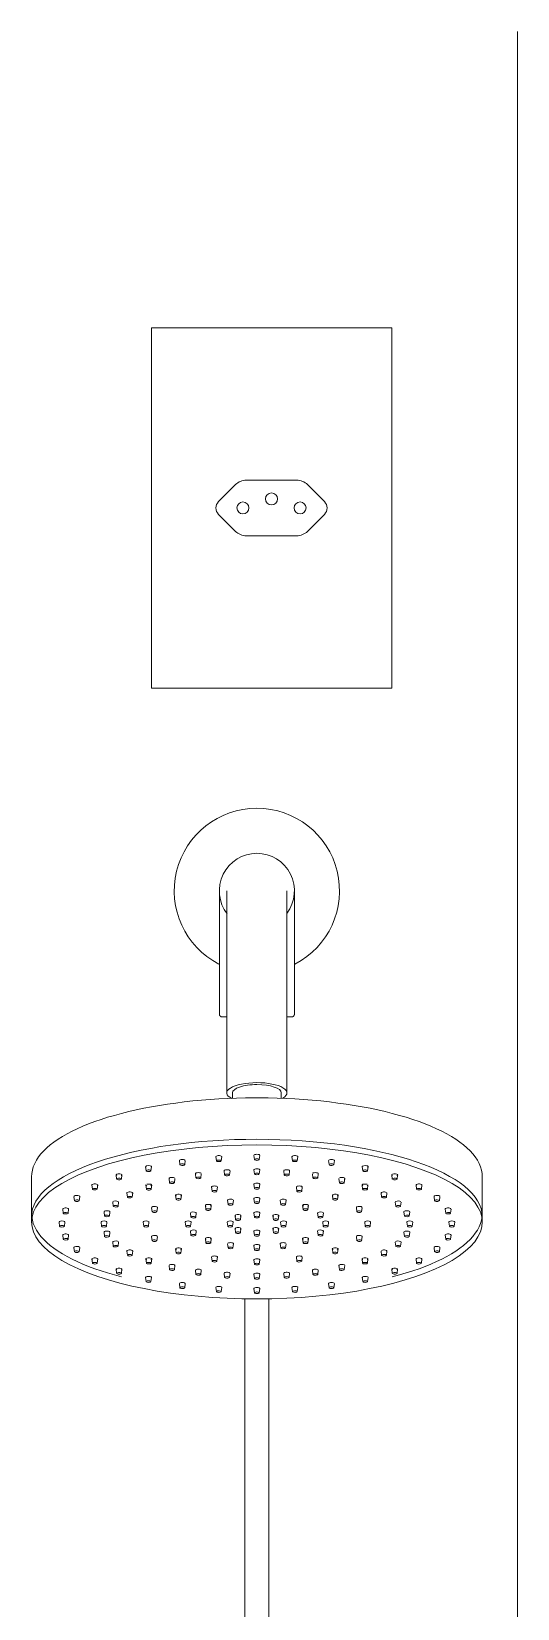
# Model space of a CAD drawing. Header units: millimetres. Extents: x 12743 to 28099, y -16955 to 3225.
# Drawn here: x 15800 to 15962, y 2134 to 2659 of the extents above; entities that cross this region are included whole.
import ezdxf

# ---------------------------------------------------------------- set-up
doc = ezdxf.new("R2010")
doc.units = ezdxf.units.MM
for name, color, linetype, lineweight in [('E-ELEC-FIXT', 91, 'Continuous', 9), ('G-ANNO-TEXT', 231, 'Continuous', 9), ('P-SANR-FIXT', 6, 'Continuous', 9)]:
    doc.layers.add(name, color=color, linetype=linetype, lineweight=lineweight)

# ---------------------------------------------------------------- blocks, each defined once
blk = doc.blocks.new('Chuveiro Eden LEED - Único-4475344-ELEVAÇÃO 2 BANHEIRO')
at = {"layer": 'P-SANR-FIXT', "color": 55}
for p, q in [((15862.28, 2372.5), (15862.28, 2331.5)), ((15887.28, 2331.5), (15887.28, 2372.5)), ((15864.78, 2335.65), (15864.78, 2305.21)), ((15884.78, 2305.21), (15884.78, 2335.65)), ((15866.66, 2305.21), (15866.66, 2303.35)), ((15882.9, 2303.37), (15882.9, 2305.21)), ((15873.81, 2284.42), (15873.98, 2283.01)), ((15875.58, 2283.01), (15875.76, 2284.42)), ((15837.76, 2280.68), (15837.93, 2279.27)), ((15839.53, 2279.27), (15839.71, 2280.68)), ((15848.98, 2282.73), (15849.15, 2281.32)), ((15850.75, 2281.32), (15850.93, 2282.73)), ((15861.15, 2283.99), (15861.32, 2282.58)), ((15862.92, 2282.58), (15863.1, 2283.99)), ((15863.88, 2279.29), (15864.05, 2277.89)), ((15865.65, 2277.89), (15865.83, 2279.29)), ((15873.81, 2279.63), (15873.98, 2278.22)), ((15875.58, 2278.22), (15875.76, 2279.63)), ((15883.73, 2279.29), (15883.91, 2277.89)), ((15885.51, 2277.89), (15885.68, 2279.29)), ((15886.46, 2283.99), (15886.64, 2282.58)), ((15888.24, 2282.58), (15888.41, 2283.99)), ((15898.63, 2282.73), (15898.81, 2281.32)), ((15900.41, 2281.32), (15900.59, 2282.73)), ((15909.85, 2280.68), (15910.03, 2279.27)), ((15911.63, 2279.27), (15911.8, 2280.68)), ((15799.78, 2277.27), (15799.78, 2265.06)), ((15819.86, 2274.55), (15820.03, 2273.15)), ((15821.63, 2273.15), (15821.81, 2274.55)), ((15827.93, 2277.92), (15828.1, 2276.51)), ((15829.7, 2276.51), (15829.88, 2277.92)), ((15837.83, 2274.53), (15838, 2273.12)), ((15839.6, 2273.12), (15839.78, 2274.53)), ((15845.54, 2276.69), (15845.71, 2275.29)), ((15847.31, 2275.29), (15847.49, 2276.69)), ((15854.33, 2278.3), (15854.51, 2276.9)), ((15856.11, 2276.9), (15856.28, 2278.3)), ((15859.69, 2273.88), (15859.87, 2272.47)), ((15861.47, 2272.47), (15861.64, 2273.88)), ((15873.81, 2274.84), (15873.98, 2273.43)), ((15875.58, 2273.43), (15875.76, 2274.84)), ((15887.92, 2273.88), (15888.1, 2272.47)), ((15889.69, 2272.47), (15889.87, 2273.88)), ((15893.28, 2278.3), (15893.45, 2276.9)), ((15895.05, 2276.9), (15895.23, 2278.3)), ((15902.07, 2276.69), (15902.25, 2275.29)), ((15903.85, 2275.29), (15904.02, 2276.69)), ((15909.78, 2274.53), (15909.96, 2273.12)), ((15911.56, 2273.12), (15911.74, 2274.53)), ((15919.68, 2277.92), (15919.86, 2276.51)), ((15921.46, 2276.51), (15921.63, 2277.92)), ((15927.75, 2274.55), (15927.93, 2273.15)), ((15929.53, 2273.15), (15929.7, 2274.55)), ((15949.78, 2265.06), (15949.78, 2277.27)), ((15813.86, 2270.72), (15814.04, 2269.31)), ((15815.64, 2269.31), (15815.81, 2270.72)), ((15826.8, 2268.88), (15826.97, 2267.48)), ((15828.57, 2267.48), (15828.75, 2268.88)), ((15831.5, 2271.89), (15831.67, 2270.49)), ((15833.27, 2270.49), (15833.45, 2271.89)), ((15847.72, 2271.14), (15847.9, 2269.74)), ((15849.5, 2269.74), (15849.68, 2271.14)), ((15865.05, 2269.46), (15865.22, 2268.05)), ((15866.82, 2268.05), (15867, 2269.46)), ((15873.81, 2270.05), (15873.98, 2268.64)), ((15875.58, 2268.64), (15875.76, 2270.05)), ((15882.56, 2269.46), (15882.74, 2268.05)), ((15884.34, 2268.05), (15884.51, 2269.46)), ((15899.89, 2271.14), (15900.06, 2269.74)), ((15901.66, 2269.74), (15901.84, 2271.14)), ((15916.11, 2271.89), (15916.29, 2270.49)), ((15917.89, 2270.49), (15918.06, 2271.89)), ((15920.81, 2268.88), (15920.99, 2267.48)), ((15922.59, 2267.48), (15922.77, 2268.88)), ((15933.75, 2270.72), (15933.93, 2269.31)), ((15935.52, 2269.31), (15935.7, 2270.72)), ((15799.78, 2264.12), (15799.78, 2262.24)), ((15810.17, 2266.55), (15810.35, 2265.15)), ((15811.94, 2265.15), (15812.12, 2266.55)), ((15823.9, 2265.62), (15824.08, 2264.21)), ((15825.67, 2264.21), (15825.85, 2265.62)), ((15839.73, 2267.05), (15839.91, 2265.65)), ((15841.5, 2265.65), (15841.68, 2267.05)), ((15852.66, 2265.22), (15852.84, 2263.81)), ((15854.44, 2263.81), (15854.61, 2265.22)), ((15857.62, 2267.76), (15857.8, 2266.35)), ((15859.4, 2266.35), (15859.58, 2267.76)), ((15867.52, 2264.37), (15867.7, 2262.97)), ((15869.3, 2262.97), (15869.47, 2264.37)), ((15873.81, 2265.26), (15873.98, 2263.86)), ((15875.58, 2263.86), (15875.76, 2265.26)), ((15880.09, 2264.37), (15880.26, 2262.97)), ((15881.86, 2262.97), (15882.04, 2264.37)), ((15889.99, 2267.76), (15890.16, 2266.35)), ((15891.76, 2266.35), (15891.94, 2267.76)), ((15894.95, 2265.22), (15895.12, 2263.81)), ((15896.72, 2263.81), (15896.9, 2265.22)), ((15907.88, 2267.05), (15908.06, 2265.65)), ((15909.65, 2265.65), (15909.83, 2267.05)), ((15923.71, 2265.62), (15923.89, 2264.21)), ((15925.48, 2264.21), (15925.66, 2265.62)), ((15937.44, 2266.55), (15937.62, 2265.15)), ((15939.22, 2265.15), (15939.39, 2266.55)), ((15949.78, 2262.24), (15949.78, 2264.12)), ((15808.92, 2262.22), (15809.1, 2260.82)), ((15810.7, 2260.82), (15810.87, 2262.22)), ((15822.92, 2262.22), (15823.1, 2260.82)), ((15823.9, 2258.83), (15824.08, 2257.42)), ((15824.7, 2260.82), (15824.87, 2262.22)), ((15825.67, 2257.42), (15825.85, 2258.83)), ((15836.92, 2262.22), (15837.1, 2260.82)), ((15838.7, 2260.82), (15838.87, 2262.22)), ((15850.92, 2262.22), (15851.1, 2260.82)), ((15852.66, 2259.23), (15852.84, 2257.82)), ((15852.7, 2260.82), (15852.87, 2262.22)), ((15854.44, 2257.82), (15854.61, 2259.23)), ((15864.92, 2262.22), (15865.1, 2260.82)), ((15866.7, 2260.82), (15866.87, 2262.22)), ((15867.52, 2260.08), (15867.7, 2258.67)), ((15869.3, 2258.67), (15869.47, 2260.08)), ((15873.81, 2259.19), (15873.98, 2257.78)), ((15875.58, 2257.78), (15875.76, 2259.19)), ((15880.09, 2260.08), (15880.26, 2258.67)), ((15881.86, 2258.67), (15882.04, 2260.08)), ((15882.69, 2262.22), (15882.86, 2260.82)), ((15884.46, 2260.82), (15884.64, 2262.22)), ((15894.95, 2259.23), (15895.12, 2257.82)), ((15896.69, 2262.22), (15896.86, 2260.82)), ((15896.72, 2257.82), (15896.9, 2259.23)), ((15898.46, 2260.82), (15898.64, 2262.22)), ((15910.69, 2262.22), (15910.86, 2260.82)), ((15912.46, 2260.82), (15912.64, 2262.22)), ((15923.71, 2258.83), (15923.89, 2257.42)), ((15924.69, 2262.22), (15924.86, 2260.82)), ((15925.48, 2257.42), (15925.66, 2258.83)), ((15926.46, 2260.82), (15926.64, 2262.22)), ((15938.69, 2262.22), (15938.86, 2260.82)), ((15940.46, 2260.82), (15940.64, 2262.22)), ((15810.17, 2257.9), (15810.35, 2256.49)), ((15811.94, 2256.49), (15812.12, 2257.9)), ((15813.86, 2253.73), (15814.04, 2252.33)), ((15815.64, 2252.33), (15815.81, 2253.73)), ((15826.8, 2255.56), (15826.97, 2254.16)), ((15828.57, 2254.16), (15828.75, 2255.56)), ((15839.73, 2257.4), (15839.91, 2255.99)), ((15841.5, 2255.99), (15841.68, 2257.4)), ((15847.72, 2253.3), (15847.9, 2251.9)), ((15849.5, 2251.9), (15849.68, 2253.3)), ((15857.62, 2256.69), (15857.8, 2255.28)), ((15859.4, 2255.28), (15859.58, 2256.69)), ((15865.05, 2254.99), (15865.22, 2253.59)), ((15866.82, 2253.59), (15867, 2254.99)), ((15873.81, 2254.4), (15873.98, 2252.99)), ((15875.58, 2252.99), (15875.76, 2254.4)), ((15882.56, 2254.99), (15882.74, 2253.59)), ((15884.34, 2253.59), (15884.51, 2254.99)), ((15889.99, 2256.69), (15890.16, 2255.28)), ((15891.76, 2255.28), (15891.94, 2256.69)), ((15899.89, 2253.3), (15900.06, 2251.9)), ((15901.66, 2251.9), (15901.84, 2253.3)), ((15907.88, 2257.4), (15908.06, 2255.99)), ((15909.65, 2255.99), (15909.83, 2257.4)), ((15920.81, 2255.56), (15920.99, 2254.16)), ((15922.59, 2254.16), (15922.77, 2255.56)), ((15933.75, 2253.73), (15933.93, 2252.33)), ((15935.52, 2252.33), (15935.7, 2253.73)), ((15937.44, 2257.9), (15937.62, 2256.49)), ((15939.22, 2256.49), (15939.39, 2257.9)), ((15819.86, 2249.9), (15820.03, 2248.49)), ((15821.63, 2248.49), (15821.81, 2249.9)), ((15831.5, 2252.56), (15831.67, 2251.15)), ((15833.27, 2251.15), (15833.45, 2252.56)), ((15837.83, 2249.92), (15838, 2248.51)), ((15839.6, 2248.51), (15839.78, 2249.92)), ((15845.54, 2247.75), (15845.71, 2246.35)), ((15847.31, 2246.35), (15847.49, 2247.75)), ((15859.69, 2250.57), (15859.87, 2249.16)), ((15861.47, 2249.16), (15861.64, 2250.57)), ((15873.81, 2249.61), (15873.98, 2248.2)), ((15875.58, 2248.2), (15875.76, 2249.61)), ((15887.92, 2250.57), (15888.1, 2249.16)), ((15889.69, 2249.16), (15889.87, 2250.57)), ((15902.07, 2247.75), (15902.25, 2246.35)), ((15903.85, 2246.35), (15904.02, 2247.75)), ((15909.78, 2249.92), (15909.96, 2248.51)), ((15911.56, 2248.51), (15911.74, 2249.92)), ((15916.11, 2252.56), (15916.29, 2251.15)), ((15917.89, 2251.15), (15918.06, 2252.56)), ((15927.75, 2249.9), (15927.93, 2248.49)), ((15929.53, 2248.49), (15929.7, 2249.9)), ((15827.93, 2246.53), (15828.1, 2245.13)), ((15829.7, 2245.13), (15829.88, 2246.53)), ((15837.76, 2243.77), (15837.93, 2242.37)), ((15839.53, 2242.37), (15839.71, 2243.77)), ((15854.33, 2246.15), (15854.51, 2244.74)), ((15856.11, 2244.74), (15856.28, 2246.15)), ((15863.88, 2245.16), (15864.05, 2243.75)), ((15865.65, 2243.75), (15865.83, 2245.16)), ((15873.81, 2244.82), (15873.98, 2243.41)), ((15875.58, 2243.41), (15875.76, 2244.82)), ((15883.73, 2245.16), (15883.91, 2243.75)), ((15885.51, 2243.75), (15885.68, 2245.16)), ((15893.28, 2246.15), (15893.45, 2244.74)), ((15895.05, 2244.74), (15895.23, 2246.15)), ((15909.85, 2243.77), (15910.03, 2242.37)), ((15911.63, 2242.37), (15911.8, 2243.77)), ((15919.68, 2246.53), (15919.86, 2245.13)), ((15921.46, 2245.13), (15921.63, 2246.53)), ((15848.98, 2241.72), (15849.15, 2240.32)), ((15850.75, 2240.32), (15850.93, 2241.72)), ((15861.15, 2240.46), (15861.32, 2239.05)), ((15862.92, 2239.05), (15863.1, 2240.46)), ((15873.81, 2240.03), (15873.98, 2238.63)), ((15875.58, 2238.63), (15875.76, 2240.03)), ((15886.46, 2240.46), (15886.64, 2239.05)), ((15888.24, 2239.05), (15888.41, 2240.46)), ((15898.63, 2241.72), (15898.81, 2240.32)), ((15900.41, 2240.32), (15900.59, 2241.72)), ((15870.78, 2236.72), (15870.78, 1915.96)), ((15878.78, 1915.96), (15878.78, 2236.72))]:
    blk.add_line(p, q, dxfattribs=at)
at = {"layer": 'P-SANR-FIXT', "color": 55, "flags": 128}
for points in [[(15864.78, 2372.5), (15864.78, 2372.46), (15864.78, 2372.32), (15864.78, 2372.1), (15864.78, 2371.78), (15864.78, 2371.38), (15864.78, 2370.89), (15864.78, 2370.32), (15864.78, 2369.66), (15864.78, 2368.91), (15864.78, 2368.08), (15864.78, 2367.17), (15864.78, 2366.17), (15864.78, 2365.1), (15864.78, 2363.95), (15864.78, 2362.72), (15864.78, 2361.42), (15864.78, 2360.04), (15864.78, 2358.6), (15864.78, 2357.09), (15864.78, 2355.52), (15864.78, 2353.88), (15864.78, 2352.18), (15864.78, 2350.43), (15864.78, 2348.62), (15864.78, 2346.76), (15864.78, 2344.85), (15864.78, 2342.89), (15864.78, 2340.9), (15864.78, 2338.86), (15864.78, 2336.79), (15864.78, 2335.65)], [(15884.78, 2335.65), (15884.78, 2337.74), (15884.78, 2339.8), (15884.78, 2341.81), (15884.78, 2343.79), (15884.78, 2345.73), (15884.78, 2347.61), (15884.78, 2349.45), (15884.78, 2351.23), (15884.78, 2352.96), (15884.78, 2354.63), (15884.78, 2356.24), (15884.78, 2357.79), (15884.78, 2359.27), (15884.78, 2360.68), (15884.78, 2362.02), (15884.78, 2363.29), (15884.78, 2364.48), (15884.78, 2365.6), (15884.78, 2366.64), (15884.78, 2367.59), (15884.78, 2368.47), (15884.78, 2369.26), (15884.78, 2369.97), (15884.78, 2370.59), (15884.78, 2371.13), (15884.78, 2371.58), (15884.78, 2371.94), (15884.78, 2372.21), (15884.78, 2372.39), (15884.78, 2372.49), (15884.78, 2372.5)], [(15863.28, 2330.5), (15863.24, 2330.5), (15863.2, 2330.5), (15863.16, 2330.51), (15863.12, 2330.51), (15863.08, 2330.52), (15863.04, 2330.53), (15863, 2330.54), (15862.97, 2330.55), (15862.93, 2330.56), (15862.89, 2330.58), (15862.85, 2330.6), (15862.82, 2330.61), (15862.78, 2330.63), (15862.75, 2330.65), (15862.72, 2330.67), (15862.68, 2330.7), (15862.65, 2330.72), (15862.62, 2330.75), (15862.59, 2330.78), (15862.56, 2330.8), (15862.54, 2330.83), (15862.51, 2330.86), (15862.48, 2330.89), (15862.46, 2330.93), (15862.44, 2330.96), (15862.42, 2330.99), (15862.4, 2331.03), (15862.38, 2331.06), (15862.36, 2331.1), (15862.35, 2331.14), (15862.33, 2331.18), (15862.32, 2331.21), (15862.31, 2331.25), (15862.3, 2331.29), (15862.3, 2331.33), (15862.29, 2331.37), (15862.28, 2331.41), (15862.28, 2331.45), (15862.28, 2331.49), (15862.28, 2331.5)], [(15864.86, 2330.5), (15864.64, 2330.5), (15864.43, 2330.5), (15864.24, 2330.5), (15864.06, 2330.5), (15863.9, 2330.5), (15863.76, 2330.5), (15863.64, 2330.5), (15863.54, 2330.5), (15863.45, 2330.5), (15863.38, 2330.5), (15863.33, 2330.5), (15863.3, 2330.5), (15863.28, 2330.5), (15863.28, 2330.5)], [(15863.28, 2330.5), (15863.29, 2330.5), (15863.32, 2330.5), (15863.36, 2330.5), (15863.43, 2330.5), (15863.51, 2330.5), (15863.61, 2330.5), (15863.73, 2330.5), (15863.86, 2330.5), (15864.02, 2330.5), (15864.19, 2330.5), (15864.38, 2330.5), (15864.58, 2330.5), (15864.8, 2330.5)], [(15884.7, 2330.5), (15884.92, 2330.5), (15885.13, 2330.5), (15885.32, 2330.5), (15885.5, 2330.5), (15885.66, 2330.5), (15885.8, 2330.5), (15885.92, 2330.5), (15886.03, 2330.5), (15886.11, 2330.5), (15886.18, 2330.5), (15886.23, 2330.5), (15886.27, 2330.5), (15886.28, 2330.5), (15886.28, 2330.5)], [(15886.28, 2330.5), (15886.27, 2330.5), (15886.24, 2330.5), (15886.2, 2330.5), (15886.13, 2330.5), (15886.05, 2330.5), (15885.95, 2330.5), (15885.83, 2330.5), (15885.7, 2330.5), (15885.54, 2330.5), (15885.37, 2330.5), (15885.19, 2330.5), (15884.98, 2330.5), (15884.76, 2330.5)], [(15887.28, 2331.5), (15887.28, 2331.46), (15887.28, 2331.42), (15887.27, 2331.38), (15887.27, 2331.34), (15887.26, 2331.3), (15887.25, 2331.26), (15887.24, 2331.22), (15887.23, 2331.19), (15887.22, 2331.15), (15887.2, 2331.11), (15887.19, 2331.07), (15887.17, 2331.04), (15887.15, 2331), (15887.13, 2330.97), (15887.11, 2330.94), (15887.08, 2330.9), (15887.06, 2330.87), (15887.03, 2330.84), (15887.01, 2330.81), (15886.98, 2330.78), (15886.95, 2330.76), (15886.92, 2330.73), (15886.89, 2330.7), (15886.85, 2330.68), (15886.82, 2330.66), (15886.79, 2330.64), (15886.75, 2330.62), (15886.72, 2330.6), (15886.68, 2330.58), (15886.64, 2330.57), (15886.61, 2330.55), (15886.57, 2330.54), (15886.53, 2330.53), (15886.49, 2330.52), (15886.45, 2330.51), (15886.41, 2330.51), (15886.37, 2330.5), (15886.33, 2330.5), (15886.29, 2330.5), (15886.28, 2330.5)], [(15799.78, 2277.27), (15799.85, 2278.4), (15800.04, 2279.52), (15800.37, 2280.64), (15800.82, 2281.73), (15801.4, 2282.81), (15802.09, 2283.87), (15802.9, 2284.91), (15803.82, 2285.93), (15804.85, 2286.93), (15805.99, 2287.91), (15807.24, 2288.86), (15808.59, 2289.8), (15810.05, 2290.71), (15811.6, 2291.6), (15813.26, 2292.46), (15815.01, 2293.3), (15816.85, 2294.11), (15818.78, 2294.89), (15820.8, 2295.65), (15822.91, 2296.38), (15825.1, 2297.08), (15827.36, 2297.74), (15829.7, 2298.38), (15832.11, 2298.98), (15834.58, 2299.55), (15837.12, 2300.08), (15839.72, 2300.58), (15842.38, 2301.04), (15845.08, 2301.47), (15847.83, 2301.85), (15850.63, 2302.2), (15853.46, 2302.52), (15856.33, 2302.79), (15859.22, 2303.02), (15862.14, 2303.21), (15865.08, 2303.37), (15868.04, 2303.48), (15871.01, 2303.55), (15873.98, 2303.58), (15874.78, 2303.58)], [(15949.78, 2277.27), (15949.71, 2278.4), (15949.52, 2279.52), (15949.19, 2280.64), (15948.74, 2281.73), (15948.17, 2282.81), (15947.47, 2283.87), (15946.66, 2284.91), (15945.74, 2285.93), (15944.71, 2286.93), (15943.57, 2287.91), (15942.32, 2288.86), (15940.97, 2289.8), (15939.51, 2290.71), (15937.96, 2291.6), (15936.3, 2292.46), (15934.55, 2293.3), (15932.71, 2294.11), (15930.78, 2294.89), (15928.76, 2295.65), (15926.65, 2296.38), (15924.47, 2297.08), (15922.2, 2297.74), (15919.86, 2298.38), (15917.45, 2298.98), (15914.98, 2299.55), (15912.44, 2300.08), (15909.84, 2300.58), (15907.18, 2301.04), (15904.48, 2301.47), (15901.73, 2301.85), (15898.93, 2302.2), (15896.1, 2302.52), (15893.23, 2302.79), (15890.34, 2303.02), (15887.42, 2303.21), (15884.48, 2303.37), (15881.52, 2303.48), (15878.56, 2303.55), (15875.58, 2303.58), (15874.78, 2303.58)], [(15799.78, 2265.06), (15799.85, 2263.93), (15800.04, 2262.81), (15800.37, 2261.7), (15800.82, 2260.6), (15801.4, 2259.52), (15802.09, 2258.46), (15802.9, 2257.42), (15803.82, 2256.4), (15804.85, 2255.4), (15805.99, 2254.42), (15807.24, 2253.47), (15808.59, 2252.53), (15810.05, 2251.62), (15811.6, 2250.74), (15813.26, 2249.87), (15815.01, 2249.03), (15816.85, 2248.22), (15818.78, 2247.44), (15820.8, 2246.68), (15822.91, 2245.95), (15825.1, 2245.26), (15827.36, 2244.59), (15829.7, 2243.95)], [(15949.78, 2265.06), (15949.71, 2263.93), (15949.52, 2262.81), (15949.19, 2261.7), (15948.74, 2260.6), (15948.17, 2259.52), (15947.47, 2258.46), (15946.66, 2257.42), (15945.74, 2256.4), (15944.71, 2255.4), (15943.57, 2254.42), (15942.32, 2253.47), (15940.97, 2252.53), (15939.51, 2251.62), (15937.96, 2250.74), (15936.3, 2249.87), (15934.55, 2249.03), (15932.71, 2248.22), (15930.78, 2247.44), (15928.76, 2246.68), (15926.65, 2245.95), (15924.47, 2245.26), (15922.2, 2244.59), (15919.86, 2243.95)]]:
    blk.add_lwpolyline(points, dxfattribs=at)
at = {"layer": 'P-SANR-FIXT', "color": 55}
for radius, start, end in [(27.5, 90, 242.6033), (27.5, 297.3967, 90), (12.5, 90, 217.787), (12.5, 323.0488, 90)]:
    blk.add_arc((15874.78, 2372.5), radius, start, end, dxfattribs=at)
for centre, major_axis, start_param, end_param in [((15874.78, 2305.21), (10, 0), 1.570796, 3.721609), ((15874.78, 2305.21), (8.12, 0), 1.570796, 3.141593), ((15874.78, 2305.21), (10, 0), 5.759587, 7.853982), ((15874.78, 2305.21), (8.12, 0), 0, 1.570796), ((15874.78, 2264.12), (75, 0), 1.570796, 3.141593), ((15874.78, 2264.12), (75, 0), 0, 1.570796), ((15874.78, 2262.24), (75, 0), 1.570796, 4.712389), ((15874.78, 2284.43), (0.976, 0), 1.570796, 3.184391), ((15874.78, 2262.24), (75, 0), 4.712389, 7.853982), ((15874.78, 2284.43), (0.976, 0), 6.240387, 7.853982), ((15838.73, 2280.69), (0.976, 0), 2.159845, 3.730641), ((15838.73, 2279.28), (0.8, 0), 2.159845, 5.301438), ((15838.73, 2280.69), (0.976, 0), 6.240387, 8.44303), ((15838.73, 2279.28), (0.8, 0), 5.301438, 8.44303), ((15849.95, 2282.74), (0.976, 0), 1.963495, 3.534292), ((15849.95, 2281.33), (0.8, 0), 1.963495, 3.534292), ((15849.95, 2281.33), (0.8, 0), 3.801912, 5.105088), ((15849.95, 2282.74), (0.976, 0), 0.392699, 1.963495), ((15849.95, 2281.33), (0.8, 0), 0.392699, 1.963495), ((15849.95, 2281.33), (0.8, 0), 5.105088, 6.240387), ((15862.12, 2284), (0.976, 0), 1.767146, 3.337942), ((15862.12, 2282.59), (0.8, 0), 1.767146, 4.908739), ((15862.12, 2284), (0.976, 0), 0.19635, 1.767146), ((15862.12, 2282.59), (0.8, 0), 0.19635, 1.767146), ((15862.12, 2282.59), (0.8, 0), 4.908739, 6.240387), ((15864.85, 2279.31), (0.976, 0), 1.767146, 3.337942), ((15864.85, 2279.31), (0.976, 0), 0.19635, 1.767146), ((15874.78, 2279.64), (0.976, 0), 1.570796, 3.184391), ((15874.78, 2283.02), (0.8, 0), 1.570796, 4.712389), ((15874.78, 2283.02), (0.8, 0), 4.712389, 7.853982), ((15874.78, 2279.64), (0.976, 0), 6.240387, 7.853982), ((15884.71, 2279.31), (0.976, 0), 1.374447, 2.945243), ((15884.71, 2279.31), (0.976, 0), 6.086836, 7.657632), ((15887.44, 2284), (0.976, 0), 1.374447, 2.945243), ((15887.44, 2282.59), (0.8, 0), 3.184391, 4.516039), ((15887.44, 2282.59), (0.8, 0), 1.374447, 2.945243), ((15887.44, 2282.59), (0.8, 0), 4.516039, 7.657632), ((15887.44, 2284), (0.976, 0), 6.086836, 7.657632), ((15899.61, 2282.74), (0.976, 0), 1.178097, 2.748894), ((15899.61, 2281.33), (0.8, 0), 3.184391, 4.31969), ((15899.61, 2281.33), (0.8, 0), 1.178097, 2.748894), ((15899.61, 2281.33), (0.8, 0), 4.31969, 7.461283), ((15899.61, 2282.74), (0.976, 0), 5.890486, 7.461283), ((15910.83, 2280.69), (0.976, 0), 0.981748, 3.184391), ((15910.83, 2279.28), (0.8, 0), 0.981748, 4.12334), ((15910.83, 2279.28), (0.8, 0), 4.12334, 7.264933), ((15910.83, 2280.69), (0.976, 0), 5.694137, 7.264933), ((15820.83, 2274.57), (0.976, 0), 2.552544, 3.184391), ((15820.83, 2274.57), (0.976, 0), 5.694137, 8.835729), ((15828.9, 2277.93), (0.976, 0), 2.356194, 3.926991), ((15828.9, 2276.52), (0.8, 0), 2.356194, 5.497787), ((15828.9, 2277.93), (0.976, 0), 5.497787, 8.63938), ((15828.9, 2276.52), (0.8, 0), 5.497787, 8.63938), ((15838.8, 2274.54), (0.976, 0), 2.796495, 3.926991), ((15838.8, 2274.54), (0.976, 0), 5.497787, 8.63938), ((15846.51, 2276.71), (0.976, 0), 2.159845, 3.730641), ((15846.51, 2275.3), (0.8, 0), 2.159845, 5.301438), ((15846.51, 2276.71), (0.976, 0), 0.589049, 2.159845), ((15846.51, 2275.3), (0.8, 0), 5.301438, 8.44303), ((15855.31, 2278.32), (0.976, 0), 1.963495, 3.534292), ((15855.31, 2276.91), (0.8, 0), 1.963495, 5.105088), ((15855.31, 2278.32), (0.976, 0), 0.392699, 1.963495), ((15855.31, 2276.91), (0.8, 0), 5.105088, 8.246681), ((15860.67, 2273.89), (0.976, 0), 1.963495, 3.534292), ((15860.67, 2273.89), (0.976, 0), 0.392699, 1.963495), ((15864.85, 2277.9), (0.8, 0), 1.767146, 4.908739), ((15864.85, 2277.9), (0.8, 0), 0.19635, 1.767146), ((15864.85, 2277.9), (0.8, 0), 4.908739, 6.240387), ((15874.78, 2274.85), (0.976, 0), 1.570796, 3.184391), ((15874.78, 2278.23), (0.8, 0), 1.570796, 4.712389), ((15874.78, 2278.23), (0.8, 0), 4.712389, 7.853982), ((15874.78, 2274.85), (0.976, 0), 6.240387, 7.853982), ((15884.71, 2277.9), (0.8, 0), 3.184391, 4.516039), ((15884.71, 2277.9), (0.8, 0), 1.374447, 2.945243), ((15884.71, 2277.9), (0.8, 0), 4.516039, 7.657632), ((15888.89, 2273.89), (0.976, 0), 1.178097, 2.748894), ((15888.89, 2273.89), (0.976, 0), 5.890486, 7.461283), ((15894.25, 2276.91), (0.8, 0), 1.178097, 4.31969), ((15894.25, 2278.32), (0.976, 0), 1.178097, 2.748894), ((15894.25, 2276.91), (0.8, 0), 4.31969, 7.461283), ((15894.25, 2278.32), (0.976, 0), 5.890486, 7.461283), ((15903.05, 2275.3), (0.8, 0), 0.981748, 4.12334), ((15903.05, 2276.71), (0.976, 0), 0.981748, 2.552544), ((15903.05, 2275.3), (0.8, 0), 4.12334, 7.264933), ((15903.05, 2276.71), (0.976, 0), 5.694137, 7.264933), ((15910.76, 2274.54), (0.976, 0), 0.785398, 3.926991), ((15910.76, 2274.54), (0.976, 0), 5.497787, 6.628283), ((15920.66, 2277.93), (0.976, 0), 0.785398, 3.926991), ((15920.66, 2276.52), (0.8, 0), 0.785398, 3.926991), ((15920.66, 2276.52), (0.8, 0), 3.926991, 7.068583), ((15920.66, 2277.93), (0.976, 0), 5.497787, 7.068583), ((15928.73, 2274.57), (0.976, 0), 0.589049, 3.730641), ((15928.73, 2274.57), (0.976, 0), 6.240387, 6.872234), ((15814.84, 2270.73), (0.976, 0), 5.890486, 9.032079), ((15814.84, 2269.32), (0.8, 0), 2.748894, 5.890486), ((15814.84, 2269.32), (0.8, 0), 5.890486, 9.032079), ((15820.83, 2273.16), (0.8, 0), 2.552544, 5.694137), ((15820.83, 2273.16), (0.8, 0), 5.694137, 8.835729), ((15827.77, 2268.9), (0.976, 0), 5.890486, 9.032079), ((15832.47, 2271.91), (0.976, 0), 2.552544, 3.184391), ((15832.47, 2270.5), (0.8, 0), 2.552544, 5.694137), ((15832.47, 2271.91), (0.976, 0), 5.694137, 8.835729), ((15832.47, 2270.5), (0.8, 0), 5.694137, 8.835729), ((15838.8, 2273.14), (0.8, 0), 2.356194, 5.497787), ((15838.8, 2273.14), (0.8, 0), 5.497787, 8.63938), ((15848.7, 2271.16), (0.976, 0), 2.356194, 3.926991), ((15848.7, 2269.75), (0.8, 0), 2.356194, 5.497787), ((15848.7, 2271.16), (0.976, 0), 5.497787, 8.63938), ((15848.7, 2269.75), (0.8, 0), 5.497787, 8.63938), ((15860.67, 2272.48), (0.8, 0), 1.963495, 5.105088), ((15860.67, 2272.48), (0.8, 0), 5.105088, 8.246681), ((15866.02, 2269.47), (0.976, 0), 1.963495, 3.534292), ((15866.02, 2269.47), (0.976, 0), 0.392699, 1.963495), ((15874.78, 2270.07), (0.976, 0), 1.570796, 3.184391), ((15874.78, 2273.44), (0.8, 0), 1.570796, 4.712389), ((15874.78, 2268.66), (0.8, 0), 1.570796, 4.712389), ((15874.78, 2273.44), (0.8, 0), 4.712389, 7.853982), ((15874.78, 2270.07), (0.976, 0), 6.240387, 7.853982), ((15874.78, 2268.66), (0.8, 0), 4.712389, 7.853982), ((15883.54, 2269.47), (0.976, 0), 1.178097, 2.748894), ((15883.54, 2269.47), (0.976, 0), 5.890486, 7.461283), ((15888.89, 2272.48), (0.8, 0), 1.178097, 4.31969), ((15888.89, 2272.48), (0.8, 0), 4.31969, 7.461283), ((15900.86, 2271.16), (0.976, 0), 0.785398, 3.926991), ((15900.86, 2269.75), (0.8, 0), 0.785398, 3.926991), ((15900.86, 2269.75), (0.8, 0), 3.926991, 7.068583), ((15900.86, 2271.16), (0.976, 0), 5.497787, 7.068583), ((15910.76, 2273.14), (0.8, 0), 0.785398, 3.926991), ((15910.76, 2273.14), (0.8, 0), 3.926991, 7.068583), ((15917.09, 2271.91), (0.976, 0), 0.589049, 3.730641), ((15917.09, 2270.5), (0.8, 0), 0.589049, 3.730641), ((15917.09, 2270.5), (0.8, 0), 3.730641, 6.872234), ((15921.79, 2268.9), (0.976, 0), 0.392699, 3.534292), ((15928.73, 2273.16), (0.8, 0), 0.589049, 3.730641), ((15928.73, 2273.16), (0.8, 0), 3.730641, 6.872234), ((15934.72, 2270.73), (0.976, 0), 0.392699, 3.534292), ((15934.72, 2269.32), (0.8, 0), 0.392699, 3.534292), ((15934.72, 2269.32), (0.8, 0), 3.534292, 6.675884), ((15811.14, 2266.57), (0.976, 0), 6.086836, 9.228428), ((15811.14, 2265.16), (0.8, 0), 3.184391, 6.086836), ((15811.14, 2265.16), (0.8, 0), 6.086836, 9.228428), ((15824.88, 2265.63), (0.976, 0), 6.086836, 9.228428), ((15824.88, 2264.22), (0.8, 0), 3.184391, 6.086836), ((15824.88, 2264.22), (0.8, 0), 6.086836, 9.228428), ((15827.77, 2267.49), (0.8, 0), 2.748894, 5.890486), ((15827.77, 2267.49), (0.8, 0), 5.890486, 9.032079), ((15840.71, 2267.07), (0.976, 0), 5.890486, 9.032079), ((15840.71, 2265.66), (0.8, 0), 2.748894, 5.890486), ((15840.71, 2265.66), (0.8, 0), 5.890486, 9.032079), ((15853.64, 2265.23), (0.976, 0), 5.890486, 9.032079), ((15853.64, 2263.82), (0.8, 0), 2.748894, 5.890486), ((15853.64, 2263.82), (0.8, 0), 5.890486, 9.032079), ((15858.6, 2267.77), (0.976, 0), 2.356194, 3.926991), ((15858.6, 2266.36), (0.8, 0), 2.356194, 5.497787), ((15858.6, 2267.77), (0.976, 0), 5.497787, 8.63938), ((15858.6, 2266.36), (0.8, 0), 5.497787, 8.63938), ((15866.02, 2268.06), (0.8, 0), 1.963495, 5.105088), ((15866.02, 2268.06), (0.8, 0), 5.105088, 8.246681), ((15868.5, 2264.39), (0.976, 0), 2.356194, 3.926991), ((15868.5, 2264.39), (0.976, 0), 5.497787, 8.63938), ((15874.78, 2265.28), (0.976, 0), 1.570796, 3.184391), ((15874.78, 2263.87), (0.8, 0), 1.570796, 4.712389), ((15874.78, 2265.28), (0.976, 0), 6.240387, 7.853982), ((15874.78, 2263.87), (0.8, 0), 4.712389, 7.853982), ((15881.06, 2264.39), (0.976, 0), 0.785398, 3.926991), ((15881.06, 2264.39), (0.976, 0), 5.497787, 7.068583), ((15883.54, 2268.06), (0.8, 0), 1.178097, 4.31969), ((15883.54, 2268.06), (0.8, 0), 4.31969, 7.461283), ((15890.96, 2267.77), (0.976, 0), 0.785398, 3.926991), ((15890.96, 2266.36), (0.8, 0), 0.785398, 3.926991), ((15890.96, 2266.36), (0.8, 0), 3.926991, 7.068583), ((15890.96, 2267.77), (0.976, 0), 5.497787, 7.068583), ((15895.92, 2265.23), (0.976, 0), 0.392699, 3.534292), ((15895.92, 2263.82), (0.8, 0), 0.392699, 3.534292), ((15895.92, 2263.82), (0.8, 0), 3.534292, 6.675884), ((15908.86, 2267.07), (0.976, 0), 0.392699, 3.534292), ((15908.86, 2265.66), (0.8, 0), 0.392699, 3.534292), ((15908.86, 2265.66), (0.8, 0), 3.534292, 6.675884), ((15921.79, 2267.49), (0.8, 0), 0.392699, 3.534292), ((15921.79, 2267.49), (0.8, 0), 3.534292, 6.675884), ((15924.69, 2265.63), (0.976, 0), 0.19635, 3.337942), ((15924.69, 2264.22), (0.8, 0), 0.19635, 3.337942), ((15924.69, 2264.22), (0.8, 0), 3.337942, 6.240387), ((15938.42, 2266.57), (0.976, 0), 0.19635, 3.337942), ((15938.42, 2265.16), (0.8, 0), 0.19635, 3.337942), ((15938.42, 2265.16), (0.8, 0), 3.337942, 6.240387), ((15809.9, 2262.24), (0.976, 0), 0, 3.141593), ((15809.9, 2262.24), (0.976, 0), 3.141593, 3.184391), ((15809.9, 2260.83), (0.8, 0), 0, 3.141593), ((15809.9, 2260.83), (0.8, 0), 3.141593, 6.283185), ((15811.14, 2257.91), (0.976, 0), 0.19635, 3.337942), ((15809.9, 2262.24), (0.976, 0), 6.240387, 6.283185), ((15823.9, 2262.24), (0.976, 0), 0, 3.141593), ((15823.9, 2262.24), (0.976, 0), 3.141593, 3.184391), ((15823.9, 2260.83), (0.8, 0), 0, 3.141593), ((15823.9, 2260.83), (0.8, 0), 3.141593, 6.283185), ((15824.88, 2258.84), (0.976, 0), 0.19635, 3.337942), ((15823.9, 2262.24), (0.976, 0), 6.240387, 6.283185), ((15837.9, 2262.24), (0.976, 0), 0, 3.141593), ((15837.9, 2262.24), (0.976, 0), 3.141593, 3.184391), ((15837.9, 2260.83), (0.8, 0), 0, 3.141593), ((15837.9, 2260.83), (0.8, 0), 3.141593, 6.283185), ((15837.9, 2262.24), (0.976, 0), 6.240387, 6.283185), ((15851.9, 2262.24), (0.976, 0), 0, 3.141593), ((15851.9, 2262.24), (0.976, 0), 3.141593, 3.184391), ((15851.9, 2260.83), (0.8, 0), 0, 3.141593), ((15851.9, 2260.83), (0.8, 0), 3.141593, 6.283185), ((15853.64, 2259.24), (0.976, 0), 0.392699, 3.534292), ((15853.64, 2257.83), (0.8, 0), 0.392699, 3.534292), ((15851.9, 2262.24), (0.976, 0), 6.240387, 6.283185), ((15865.9, 2262.24), (0.976, 0), 0, 3.141593), ((15865.9, 2262.24), (0.976, 0), 3.141593, 3.184391), ((15865.9, 2260.83), (0.8, 0), 0, 3.141593), ((15865.9, 2260.83), (0.8, 0), 3.141593, 6.283185), ((15865.9, 2262.24), (0.976, 0), 6.240387, 6.283185), ((15868.5, 2260.09), (0.976, 0), 0.785398, 3.926991), ((15868.5, 2258.68), (0.8, 0), 0.785398, 3.926991), ((15868.5, 2262.98), (0.8, 0), 2.356194, 5.497787), ((15868.5, 2262.98), (0.8, 0), 5.497787, 8.63938), ((15868.5, 2258.68), (0.8, 0), 3.926991, 7.068583), ((15868.5, 2260.09), (0.976, 0), 5.497787, 7.068583), ((15874.78, 2259.2), (0.976, 0), 1.570796, 3.184391), ((15874.78, 2259.2), (0.976, 0), 6.240387, 7.853982), ((15881.06, 2260.09), (0.976, 0), 2.356194, 3.926991), ((15881.06, 2262.98), (0.8, 0), 0.785398, 3.926991), ((15881.06, 2258.68), (0.8, 0), 2.356194, 5.497787), ((15881.06, 2260.09), (0.976, 0), 5.497787, 8.63938), ((15881.06, 2262.98), (0.8, 0), 3.926991, 7.068583), ((15881.06, 2258.68), (0.8, 0), 5.497787, 8.63938), ((15883.66, 2262.24), (0.976, 0), 0, 3.141593), ((15883.66, 2262.24), (0.976, 0), 3.141593, 3.184391), ((15883.66, 2260.83), (0.8, 0), 0, 3.141593), ((15883.66, 2260.83), (0.8, 0), 3.141593, 6.283185), ((15883.66, 2262.24), (0.976, 0), 6.240387, 6.283185), ((15895.92, 2259.24), (0.976, 0), 5.890486, 9.032079), ((15895.92, 2257.83), (0.8, 0), 5.890486, 9.032079), ((15897.66, 2262.24), (0.976, 0), 0, 3.141593), ((15897.66, 2262.24), (0.976, 0), 3.141593, 3.184391), ((15897.66, 2260.83), (0.8, 0), 0, 3.141593), ((15897.66, 2260.83), (0.8, 0), 3.141593, 6.283185), ((15897.66, 2262.24), (0.976, 0), 6.240387, 6.283185), ((15911.66, 2262.24), (0.976, 0), 0, 3.141593), ((15911.66, 2262.24), (0.976, 0), 3.141593, 3.184391), ((15911.66, 2260.83), (0.8, 0), 0, 3.141593), ((15911.66, 2260.83), (0.8, 0), 3.141593, 6.283185), ((15911.66, 2262.24), (0.976, 0), 6.240387, 6.283185), ((15924.69, 2258.84), (0.976, 0), 6.086836, 9.228428), ((15925.66, 2262.24), (0.976, 0), 0, 3.141593), ((15925.66, 2262.24), (0.976, 0), 3.141593, 3.184391), ((15925.66, 2260.83), (0.8, 0), 0, 3.141593), ((15925.66, 2260.83), (0.8, 0), 3.141593, 6.283185), ((15925.66, 2262.24), (0.976, 0), 6.240387, 6.283185), ((15938.42, 2257.91), (0.976, 0), 6.086836, 9.228428), ((15939.66, 2262.24), (0.976, 0), 0, 3.141593), ((15939.66, 2262.24), (0.976, 0), 3.141593, 3.184391), ((15939.66, 2260.83), (0.8, 0), 0, 3.141593), ((15939.66, 2260.83), (0.8, 0), 3.141593, 6.283185), ((15939.66, 2262.24), (0.976, 0), 6.240387, 6.283185), ((15811.14, 2256.5), (0.8, 0), 0.19635, 3.337942), ((15811.14, 2256.5), (0.8, 0), 3.337942, 6.240387), ((15814.84, 2253.75), (0.976, 0), 0.392699, 3.534292), ((15824.88, 2257.43), (0.8, 0), 0.19635, 3.337942), ((15824.88, 2257.43), (0.8, 0), 3.337942, 6.240387), ((15827.77, 2255.58), (0.976, 0), 0.392699, 3.534292), ((15827.77, 2254.17), (0.8, 0), 0.392699, 3.534292), ((15827.77, 2254.17), (0.8, 0), 3.534292, 6.675884), ((15832.47, 2252.57), (0.976, 0), 0.589049, 3.730641), ((15840.71, 2257.41), (0.976, 0), 0.392699, 3.534292), ((15840.71, 2256), (0.8, 0), 0.392699, 3.534292), ((15840.71, 2256), (0.8, 0), 3.534292, 6.675884), ((15848.7, 2253.32), (0.976, 0), 0.785398, 3.926991), ((15848.7, 2253.32), (0.976, 0), 5.497787, 7.068583), ((15853.64, 2257.83), (0.8, 0), 3.534292, 6.675884), ((15858.6, 2256.7), (0.976, 0), 0.785398, 3.926991), ((15858.6, 2255.3), (0.8, 0), 0.785398, 3.926991), ((15858.6, 2255.3), (0.8, 0), 3.926991, 7.068583), ((15858.6, 2256.7), (0.976, 0), 5.497787, 7.068583), ((15866.02, 2255.01), (0.976, 0), 1.178097, 2.748894), ((15866.02, 2253.6), (0.8, 0), 3.184391, 4.31969), ((15866.02, 2253.6), (0.8, 0), 1.178097, 2.748894), ((15866.02, 2253.6), (0.8, 0), 4.31969, 7.461283), ((15866.02, 2255.01), (0.976, 0), 5.890486, 7.461283), ((15874.78, 2254.41), (0.976, 0), 1.570796, 3.184391), ((15874.78, 2257.79), (0.8, 0), 1.570796, 4.712389), ((15874.78, 2253), (0.8, 0), 1.570796, 4.712389), ((15874.78, 2257.79), (0.8, 0), 4.712389, 7.853982), ((15874.78, 2254.41), (0.976, 0), 6.240387, 7.853982), ((15874.78, 2253), (0.8, 0), 4.712389, 7.853982), ((15883.54, 2255.01), (0.976, 0), 1.963495, 3.534292), ((15883.54, 2253.6), (0.8, 0), 1.963495, 5.105088), ((15883.54, 2255.01), (0.976, 0), 0.392699, 1.963495), ((15883.54, 2253.6), (0.8, 0), 0.392699, 1.963495), ((15883.54, 2253.6), (0.8, 0), 5.105088, 6.240387), ((15890.96, 2256.7), (0.976, 0), 2.356194, 3.926991), ((15890.96, 2255.3), (0.8, 0), 2.356194, 5.497787), ((15890.96, 2256.7), (0.976, 0), 5.497787, 8.63938), ((15890.96, 2255.3), (0.8, 0), 5.497787, 8.63938), ((15895.92, 2257.83), (0.8, 0), 2.748894, 5.890486), ((15900.86, 2253.32), (0.976, 0), 2.356194, 3.926991), ((15900.86, 2253.32), (0.976, 0), 5.497787, 8.63938), ((15908.86, 2257.41), (0.976, 0), 5.890486, 9.032079), ((15908.86, 2256), (0.8, 0), 2.748894, 5.890486), ((15908.86, 2256), (0.8, 0), 5.890486, 9.032079), ((15917.09, 2252.57), (0.976, 0), 5.694137, 8.835729), ((15921.79, 2255.58), (0.976, 0), 5.890486, 9.032079), ((15921.79, 2254.17), (0.8, 0), 2.748894, 5.890486), ((15921.79, 2254.17), (0.8, 0), 5.890486, 9.032079), ((15924.69, 2257.43), (0.8, 0), 3.184391, 6.086836), ((15924.69, 2257.43), (0.8, 0), 6.086836, 9.228428), ((15934.72, 2253.75), (0.976, 0), 5.890486, 9.032079), ((15938.42, 2256.5), (0.8, 0), 3.184391, 6.086836), ((15938.42, 2256.5), (0.8, 0), 6.086836, 9.228428), ((15814.84, 2252.34), (0.8, 0), 0.392699, 3.534292), ((15814.84, 2252.34), (0.8, 0), 3.723157, 6.675884), ((15820.83, 2249.91), (0.976, 0), 0.589049, 3.730641), ((15820.83, 2248.5), (0.8, 0), 0.589049, 3.730641), ((15820.83, 2248.5), (0.8, 0), 3.730641, 6.872234), ((15820.83, 2249.91), (0.976, 0), 6.240387, 6.872234), ((15832.47, 2251.16), (0.8, 0), 0.589049, 3.730641), ((15832.47, 2251.16), (0.8, 0), 3.730641, 6.872234), ((15832.47, 2252.57), (0.976, 0), 6.240387, 6.872234), ((15838.8, 2249.93), (0.976, 0), 0.785398, 3.926991), ((15838.8, 2248.52), (0.8, 0), 0.785398, 3.926991), ((15838.8, 2248.52), (0.8, 0), 3.926991, 7.068583), ((15838.8, 2249.93), (0.976, 0), 5.497787, 7.068583), ((15846.51, 2247.77), (0.976, 0), 0.981748, 3.184391), ((15846.51, 2247.77), (0.976, 0), 5.694137, 7.264933), ((15848.7, 2251.91), (0.8, 0), 0.785398, 3.926991), ((15848.7, 2251.91), (0.8, 0), 3.926991, 7.068583), ((15860.67, 2250.58), (0.976, 0), 1.178097, 2.748894), ((15860.67, 2249.17), (0.8, 0), 3.184391, 4.31969), ((15860.67, 2249.17), (0.8, 0), 1.178097, 2.748894), ((15860.67, 2249.17), (0.8, 0), 4.31969, 7.461283), ((15860.67, 2250.58), (0.976, 0), 5.890486, 7.461283), ((15874.78, 2249.62), (0.976, 0), 1.570796, 3.184391), ((15874.78, 2248.21), (0.8, 0), 1.570796, 4.712389), ((15874.78, 2249.62), (0.976, 0), 6.240387, 7.853982), ((15874.78, 2248.21), (0.8, 0), 4.712389, 7.853982), ((15888.89, 2250.58), (0.976, 0), 1.963495, 3.534292), ((15888.89, 2249.17), (0.8, 0), 1.963495, 5.105088), ((15888.89, 2250.58), (0.976, 0), 0.392699, 1.963495), ((15888.89, 2249.17), (0.8, 0), 0.392699, 1.963495), ((15888.89, 2249.17), (0.8, 0), 5.105088, 6.240387), ((15900.86, 2251.91), (0.8, 0), 2.356194, 5.497787), ((15900.86, 2251.91), (0.8, 0), 5.497787, 8.63938), ((15903.05, 2247.77), (0.976, 0), 2.159845, 3.730641), ((15903.05, 2247.77), (0.976, 0), 6.240387, 8.44303), ((15910.76, 2249.93), (0.976, 0), 2.356194, 3.926991), ((15910.76, 2248.52), (0.8, 0), 2.356194, 5.497787), ((15910.76, 2249.93), (0.976, 0), 5.497787, 8.63938), ((15910.76, 2248.52), (0.8, 0), 5.497787, 8.63938), ((15917.09, 2251.16), (0.8, 0), 2.552544, 5.694137), ((15917.09, 2251.16), (0.8, 0), 5.694137, 8.835729), ((15928.73, 2249.91), (0.976, 0), 2.552544, 3.184391), ((15928.73, 2248.5), (0.8, 0), 2.552544, 5.694137), ((15928.73, 2249.91), (0.976, 0), 5.694137, 8.835729), ((15928.73, 2248.5), (0.8, 0), 5.694137, 8.835729), ((15934.72, 2252.34), (0.8, 0), 2.748894, 5.890486), ((15934.72, 2252.34), (0.8, 0), 5.890486, 9.032079), ((15828.9, 2246.55), (0.976, 0), 0.785398, 3.926991), ((15828.9, 2245.14), (0.8, 0), 0.785398, 3.926991), ((15828.9, 2245.14), (0.8, 0), 3.926991, 7.068583), ((15828.9, 2246.55), (0.976, 0), 5.497787, 7.068583), ((15838.73, 2243.79), (0.976, 0), 0.981748, 3.184391), ((15838.73, 2242.38), (0.8, 0), 0.981748, 4.12334), ((15838.73, 2242.38), (0.8, 0), 4.12334, 7.264933), ((15838.73, 2243.79), (0.976, 0), 5.694137, 7.264933), ((15846.51, 2246.36), (0.8, 0), 0.981748, 4.12334), ((15846.51, 2246.36), (0.8, 0), 4.12334, 7.264933), ((15855.31, 2246.16), (0.976, 0), 1.178097, 2.748894), ((15855.31, 2244.75), (0.8, 0), 3.184391, 4.31969), ((15855.31, 2244.75), (0.8, 0), 1.178097, 2.748894), ((15855.31, 2244.75), (0.8, 0), 4.31969, 7.461283), ((15855.31, 2246.16), (0.976, 0), 5.890486, 7.461283), ((15864.85, 2245.17), (0.976, 0), 1.374447, 2.945243), ((15864.85, 2243.76), (0.8, 0), 3.184391, 4.516039), ((15864.85, 2243.76), (0.8, 0), 1.374447, 2.945243), ((15864.85, 2243.76), (0.8, 0), 4.516039, 7.657632), ((15864.85, 2245.17), (0.976, 0), 6.086836, 7.657632), ((15874.78, 2244.84), (0.976, 0), 1.570796, 3.184391), ((15874.78, 2243.43), (0.8, 0), 1.570796, 4.712389), ((15874.78, 2244.84), (0.976, 0), 6.240387, 7.853982), ((15874.78, 2243.43), (0.8, 0), 4.712389, 7.853982), ((15884.71, 2245.17), (0.976, 0), 1.767146, 3.337942), ((15884.71, 2243.76), (0.8, 0), 1.767146, 4.908739), ((15884.71, 2245.17), (0.976, 0), 0.19635, 1.767146), ((15884.71, 2243.76), (0.8, 0), 0.19635, 1.767146), ((15884.71, 2243.76), (0.8, 0), 4.908739, 6.240387), ((15894.25, 2246.16), (0.976, 0), 1.963495, 3.534292), ((15894.25, 2244.75), (0.8, 0), 1.963495, 5.105088), ((15894.25, 2246.16), (0.976, 0), 0.392699, 1.963495), ((15894.25, 2244.75), (0.8, 0), 0.392699, 1.963495), ((15894.25, 2244.75), (0.8, 0), 5.105088, 6.240387), ((15903.05, 2246.36), (0.8, 0), 2.159845, 5.301438), ((15903.05, 2246.36), (0.8, 0), 5.301438, 8.44303), ((15910.83, 2243.79), (0.976, 0), 2.159845, 3.730641), ((15910.83, 2242.38), (0.8, 0), 2.159845, 5.301438), ((15910.83, 2243.79), (0.976, 0), 6.240387, 8.44303), ((15910.83, 2242.38), (0.8, 0), 5.301438, 8.44303), ((15920.66, 2246.55), (0.976, 0), 2.356194, 3.926991), ((15920.66, 2245.14), (0.8, 0), 2.356194, 5.497787), ((15920.66, 2246.55), (0.976, 0), 5.497787, 8.63938), ((15920.66, 2245.14), (0.8, 0), 5.497787, 8.63938), ((15849.95, 2241.74), (0.976, 0), 1.178097, 2.748894), ((15849.95, 2240.33), (0.8, 0), 3.184391, 4.31969), ((15849.95, 2240.33), (0.8, 0), 1.178097, 2.748894), ((15849.95, 2240.33), (0.8, 0), 4.31969, 7.461283), ((15849.95, 2241.74), (0.976, 0), 5.890486, 7.461283), ((15862.12, 2240.47), (0.976, 0), 1.374447, 2.945243), ((15862.12, 2239.06), (0.8, 0), 3.184391, 4.516039), ((15862.12, 2239.06), (0.8, 0), 1.374447, 2.945243), ((15862.12, 2239.06), (0.8, 0), 4.516039, 5.955789), ((15862.12, 2239.06), (0.8, 0), 6.086836, 7.657632), ((15862.12, 2240.47), (0.976, 0), 6.086836, 7.657632), ((15874.78, 2240.05), (0.976, 0), 1.570796, 3.184391), ((15874.78, 2238.64), (0.8, 0), 1.570796, 4.712389), ((15874.78, 2240.05), (0.976, 0), 6.240387, 7.853982), ((15874.78, 2238.64), (0.8, 0), 4.712389, 7.853982), ((15887.44, 2240.47), (0.976, 0), 1.767146, 3.337942), ((15887.44, 2239.06), (0.8, 0), 1.767146, 3.337942), ((15887.44, 2239.06), (0.8, 0), 3.468989, 4.908739), ((15887.44, 2240.47), (0.976, 0), 0.19635, 1.767146), ((15887.44, 2239.06), (0.8, 0), 0.19635, 1.767146), ((15887.44, 2239.06), (0.8, 0), 4.908739, 6.240387), ((15899.61, 2241.74), (0.976, 0), 1.963495, 3.534292), ((15899.61, 2240.33), (0.8, 0), 1.963495, 5.105088), ((15899.61, 2241.74), (0.976, 0), 0.392699, 1.963495), ((15899.61, 2240.33), (0.8, 0), 0.392699, 1.963495), ((15899.61, 2240.33), (0.8, 0), 5.105088, 6.240387)]:
    blk.add_ellipse(centre, major_axis=major_axis, ratio=0.34202, start_param=start_param, end_param=end_param, dxfattribs=at)
blk = doc.blocks.new('CRT_Tomadas e Interruptores - Tomada 10A 1s-4755843-ELEVAÇÃO 2 BANHEIRO')
at = {"layer": 'E-ELEC-FIXT'}
for p, q in [((15839.65, 2560), (15839.65, 2440)), ((15919.65, 2560), (15839.65, 2560)), ((15919.65, 2440), (15919.65, 2560)), ((15862.03, 2502.12), (15867.69, 2507.79)), ((15871.23, 2509.25), (15888.07, 2509.25)), ((15891.61, 2507.79), (15897.27, 2502.12)), ((15867.69, 2492.21), (15862.03, 2497.88)), ((15897.27, 2497.88), (15891.61, 2492.21)), ((15888.07, 2490.75), (15871.23, 2490.75)), ((15839.65, 2440), (15919.65, 2440))]:
    blk.add_line(p, q, dxfattribs=at)
for centre, radius, start, end in [((15871.23, 2504.25), 5, 90, 135), ((15879.65, 2503), 2, 360, 180), ((15888.07, 2504.25), 5, 45, 90), ((15864.15, 2500), 3, 135, 225), ((15870.15, 2500), 2, 360, 180), ((15870.15, 2500), 2, 180, 360), ((15879.65, 2503), 2, 180, 360), ((15889.15, 2500), 2, 360, 180), ((15889.15, 2500), 2, 180, 360), ((15895.15, 2500), 3, 315, 45), ((15871.23, 2495.75), 5, 225, 270), ((15888.07, 2495.75), 5, 270, 315)]:
    blk.add_arc(centre, radius, start, end, dxfattribs=at)

msp = doc.modelspace()

# ---------------------------------------------------------------- linework, layer by layer
at = {"layer": 'G-ANNO-TEXT', "color": 7}
msp.add_line((15961.501, 1401.067), (15961.501, 2658.665), dxfattribs=at)

# ---------------------------------------------------------------- block references
at = {"layer": 'E-ELEC-FIXT'}
msp.add_blockref('CRT_Tomadas e Interruptores - Tomada 10A 1s-4755843-ELEVAÇÃO 2 BANHEIRO', (0, 0), dxfattribs=at)
at = {"layer": 'P-SANR-FIXT', "color": 55}
msp.add_blockref('Chuveiro Eden LEED - Único-4475344-ELEVAÇÃO 2 BANHEIRO', (0, 0), dxfattribs=at)

doc.saveas('drawing.dxf')
